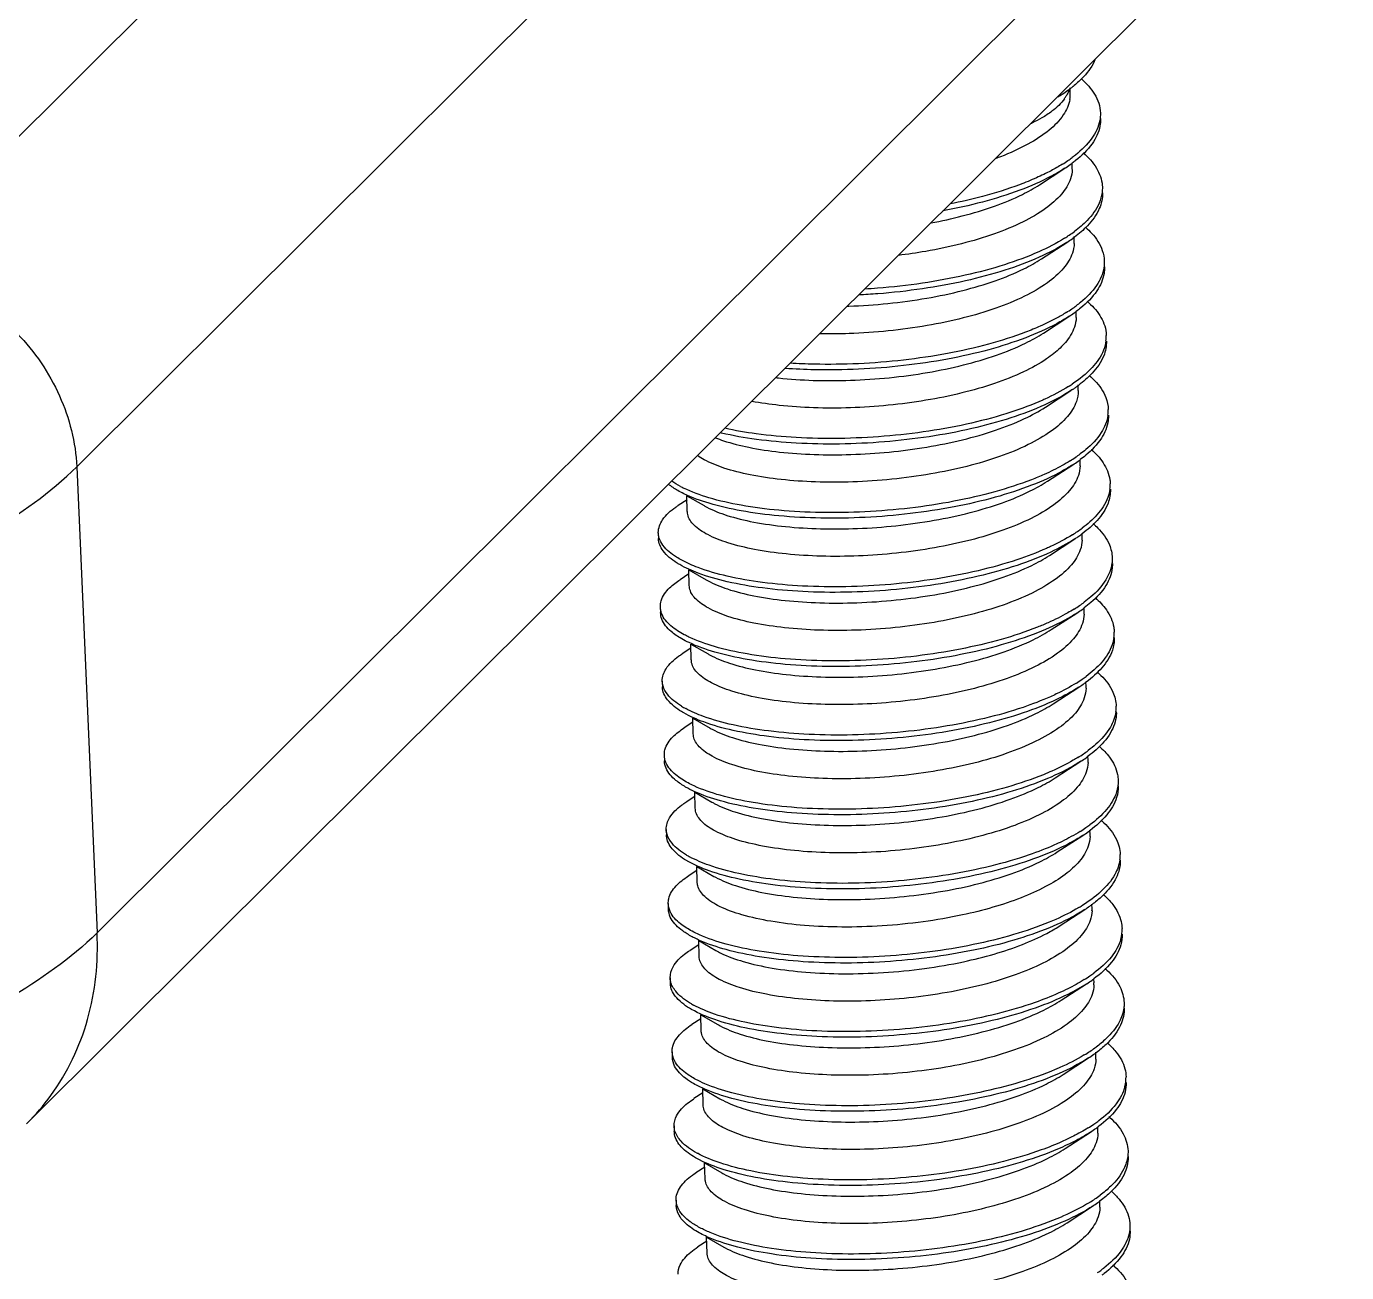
# Model space of a CAD drawing. Header units: millimetres. Extents: x 1779 to 2074, y -741 to -536.
# Drawn here: x 1894.61 to 1900.64, y -716.51 to -710.82 of the extents above; entities that cross this region are included whole.
import ezdxf

# ---------------------------------------------------------------- set-up
doc = ezdxf.new("R2010")
doc.units = ezdxf.units.MM
doc.layers.add('3_ALL_AXES', color=7, linetype='Continuous')

msp = doc.modelspace()

# ---------------------------------------------------------------- linework, layer by layer
at = {"color": 7, "linetype": 'Continuous'}
for p, q in [((1905.4938, -700.447), (1893.9707, -711.9284)), ((1906.3655, -701.3513), (1894.8424, -712.8327)), ((1906.4961, -703.4435), (1894.9347, -714.9631)), ((1906.1757, -704.3134), (1894.6139, -715.8334)), ((1899.2401, -711.5441), (1899.3564, -711.4686)), ((1899.2491, -711.8829), (1899.3654, -711.8074)), ((1899.2581, -712.2217), (1899.3744, -712.1461)), ((1899.2671, -712.5604), (1899.3835, -712.4849)), ((1899.3904, -712.4804), (1899.3835, -712.4849)), ((1899.2762, -712.8992), (1899.3925, -712.8237)), ((1894.8424, -712.8327), (1894.9347, -714.9631)), ((1897.6298, -712.9839), (1897.5895, -713.01)), ((1897.6293, -712.9652), (1897.7079, -713.0105)), ((1897.4987, -713.1348), (1897.4994, -713.1602)), ((1899.2852, -713.2379), (1899.4015, -713.1624)), ((1897.6383, -713.3039), (1897.717, -713.3492)), ((1897.6388, -713.3226), (1897.5985, -713.3488)), ((1897.5077, -713.4736), (1897.5084, -713.499)), ((1899.2942, -713.5767), (1899.4105, -713.5012)), ((1897.6478, -713.6614), (1897.6075, -713.6876)), ((1897.6473, -713.6427), (1897.726, -713.688)), ((1897.5168, -713.8123), (1897.5174, -713.8377)), ((1899.3032, -713.9155), (1899.4196, -713.8399)), ((1897.6568, -714.0002), (1897.6165, -714.0263)), ((1897.6563, -713.9814), (1897.735, -714.0268)), ((1897.5258, -714.1511), (1897.5265, -714.1765)), ((1899.3123, -714.2542), (1899.4286, -714.1787)), ((1897.6653, -714.3202), (1897.744, -714.3655)), ((1897.6658, -714.3389), (1897.6256, -714.3651)), ((1897.5348, -714.4898), (1897.5355, -714.5152)), ((1899.4633, -714.5), (1899.4623, -714.5007)), ((1899.3213, -714.593), (1899.4376, -714.5175)), ((1897.6749, -714.6777), (1897.6346, -714.7038)), ((1897.6744, -714.659), (1897.7531, -714.7043)), ((1897.5438, -714.8286), (1897.5445, -714.854)), ((1899.3303, -714.9317), (1899.4466, -714.8562)), ((1897.6839, -715.0165), (1897.6436, -715.0426)), ((1897.6834, -714.9977), (1897.7621, -715.043)), ((1897.5529, -715.1674), (1897.5535, -715.1928)), ((1899.3393, -715.2705), (1899.4556, -715.195)), ((1897.6929, -715.3552), (1897.6526, -715.3814)), ((1897.6924, -715.3365), (1897.7711, -715.3818)), ((1897.5619, -715.5061), (1897.5626, -715.5315)), ((1899.3483, -715.6093), (1899.4647, -715.5338)), ((1897.7019, -715.694), (1897.6616, -715.7201)), ((1897.7014, -715.6752), (1897.7801, -715.7206)), ((1894.6119, -715.8354), (1894.6139, -715.8334)), ((1897.5709, -715.8449), (1897.5716, -715.8703)), ((1899.3574, -715.948), (1899.4737, -715.8725)), ((1897.7105, -716.014), (1897.7891, -716.0593)), ((1897.711, -716.0327), (1897.6707, -716.0589)), ((1897.5799, -716.1836), (1897.5806, -716.209)), ((1899.3664, -716.2868), (1899.4827, -716.2113)), ((1897.72, -716.3715), (1897.6797, -716.3976)), ((1897.7195, -716.3528), (1897.7982, -716.3981))]:
    msp.add_line(p, q, dxfattribs=at)
for centre, radius, start, end in [((1898.9237, -710.4808), 0.7737, 301.11724, 302.94212), ((1898.9829, -710.5715), 0.6654, 302.90994, 305.57903), ((1899.0303, -710.6383), 0.5835, 305.61133, 307.06589), ((1899.2352, -711.1307), 0.1456, 350.83799, 1.82601), ((1899.057, -710.6735), 0.5393, 307.06516, 308.69384), ((1899.2118, -711.0512), 0.174, 325.08867, 330.10426), ((1898.975, -710.8572), 0.6989, 301.92615, 304.4175), ((1899.0141, -710.9145), 0.6295, 304.42708, 306.61972), ((1898.9947, -710.9111), 0.6646, 302.97214, 305.51262), ((1899.0225, -710.9504), 0.6165, 305.53322, 306.57015), ((1899.2416, -711.4678), 0.1482, 357.72868, 1.15109), ((1898.9517, -711.145), 0.7591, 302.10294, 302.99794), ((1898.9757, -711.1819), 0.7151, 302.99336, 303.99694), ((1898.9955, -711.2362), 0.6805, 302.92735, 305.31897), ((1899.0261, -711.2559), 0.6256, 303.96462, 306.64603), ((1899.0432, -711.3039), 0.5977, 305.34687, 306.67903), ((1899.2524, -711.8066), 0.1465, 357.67414, 1.16439), ((1899.0349, -711.5959), 0.6247, 304.38284, 306.66201), ((1898.9935, -711.5352), 0.6982, 301.89383, 304.37416), ((1899.0146, -711.5913), 0.6613, 302.96103, 305.50611), ((1899.0437, -711.6324), 0.6109, 305.52755, 306.59849), ((1899.26, -712.1454), 0.1479, 357.71675, 1.16198), ((1899.3821, -712.2358), 0.1633, 352.33672, 1.07007), ((1898.9738, -711.8295), 0.7511, 302.10854, 302.73579), ((1898.986, -711.8484), 0.7287, 302.73447, 303.64583), ((1899.0569, -711.9754), 0.6051, 305.32974, 306.64379), ((1899.0106, -711.9096), 0.6856, 303.63674, 304.94476), ((1899.0359, -711.946), 0.6412, 304.95567, 305.33829), ((1899.2719, -712.4841), 0.1451, 359.83645, 1.16901), ((1899.3968, -712.5769), 0.1575, 352.78928, 1.95084), ((1899.0114, -712.2122), 0.6988, 301.86225, 304.32595), ((1899.0341, -712.2707), 0.659, 302.94876, 305.49406), ((1899.0553, -712.2767), 0.6207, 304.33358, 306.69474), ((1899.0646, -712.3139), 0.6061, 305.51634, 306.62203), ((1899.2782, -712.8229), 0.1478, 357.71295, 1.16621), ((1897.84, -712.4675), 0.5149, 242.18109, 244.02874), ((1899.3972, -712.9133), 0.1662, 352.4349, 1.0467), ((1899.0561, -712.6022), 0.6362, 304.24237, 306.56821), ((1899.0047, -712.5272), 0.7272, 302.07917, 304.26157), ((1899.0125, -712.5632), 0.7145, 302.99326, 304.27176), ((1899.0387, -712.6016), 0.6679, 304.26934, 305.30291), ((1899.0717, -712.6482), 0.6108, 305.3005, 306.59297), ((1899.2879, -713.1617), 0.147, 357.6779, 1.14906), ((1899.0285, -712.888), 0.7007, 301.83282, 304.27381), ((1899.053, -712.9492), 0.6577, 302.93611, 305.47748), ((1899.0752, -712.9567), 0.6176, 304.28023, 306.71763), ((1899.0851, -712.9948), 0.6019, 305.50062, 306.64095), ((1899.2953, -713.5004), 0.1487, 357.77024, 1.16712), ((1899.4131, -713.591), 0.1683, 352.55237, 1.07743), ((1899.0282, -713.2133), 0.717, 302.05979, 304.53539), ((1899.039, -713.2538), 0.6989, 302.99588, 304.92596), ((1899.0653, -713.2675), 0.6514, 304.54695, 306.5147), ((1899.059, -713.2827), 0.6637, 304.93651, 305.30604), ((1899.0835, -713.3171), 0.6214, 305.29691, 306.5473), ((1899.3058, -713.8392), 0.1472, 357.68047, 1.14672), ((1897.8453, -713.5276), 0.4659, 238.84308, 241.62591), ((1899.4406, -713.9318), 0.1499, 352.65727, 2.0034), ((1899.0447, -713.5626), 0.7041, 301.80723, 304.2189), ((1899.0945, -713.6359), 0.6155, 304.22394, 306.7304), ((1899.0712, -713.6268), 0.6575, 302.92403, 305.45756), ((1899.1052, -713.675), 0.5985, 305.48157, 306.65548), ((1899.3149, -714.1779), 0.1472, 357.69408, 1.18502), ((1899.0492, -713.8955), 0.7115, 302.03936, 304.52662), ((1899.0646, -713.9429), 0.6851, 302.9924, 305.48648), ((1899.0847, -713.9472), 0.6488, 304.5319, 306.4934), ((1899.098, -713.99), 0.6273, 305.60844, 306.50832), ((1899.3232, -714.5167), 0.1478, 357.70219, 1.14353), ((1897.8697, -714.1925), 0.48, 239.66119, 241.63944), ((1899.4598, -714.609), 0.1488, 352.48789, 1.89648), ((1899.0077, -714.1518), 0.8082, 300.63273, 301.80881), ((1899.0888, -714.3034), 0.6585, 302.91375, 305.43335), ((1899.1249, -714.3545), 0.596, 305.45823, 306.66594), ((1899.333, -714.8555), 0.1471, 357.69322, 1.18859), ((1899.447, -714.9466), 0.1705, 344.70579, 1.262), ((1899.0697, -714.5769), 0.7069, 302.01475, 304.50964), ((1899.1068, -714.6308), 0.6414, 304.51123, 306.47446), ((1899.112, -714.6624), 0.6338, 305.5182, 306.47546), ((1899.0861, -714.6257), 0.6788, 302.99193, 305.50201), ((1899.3411, -715.1942), 0.148, 357.71227, 1.14426), ((1897.8938, -714.858), 0.4935, 240.45003, 241.66168), ((1899.0289, -714.8348), 0.8018, 301.21789, 301.80578), ((1899.0741, -714.9069), 0.7167, 301.77601, 304.10676), ((1899.1055, -714.9787), 0.6611, 302.90692, 305.40629), ((1899.1312, -714.9913), 0.6149, 304.10866, 306.72503), ((1899.1439, -715.0332), 0.5945, 305.43202, 306.67268), ((1899.3513, -715.533), 0.1468, 357.68616, 1.1945), ((1899.4672, -715.6246), 0.1682, 346.34017, 1.44027), ((1899.0898, -715.2575), 0.7032, 301.98679, 304.48502), ((1899.1249, -715.3088), 0.641, 304.49592, 306.51081), ((1899.1072, -715.3079), 0.6732, 302.98794, 305.51144), ((1899.1326, -715.3438), 0.6291, 305.53043, 306.50033), ((1899.3604, -715.8717), 0.1468, 357.64895, 1.15813), ((1897.9177, -715.5238), 0.5066, 241.21222, 241.68979), ((1899.0868, -715.5762), 0.7265, 301.77763, 304.05359), ((1899.1212, -715.6525), 0.6655, 302.90538, 305.37739), ((1899.1483, -715.6673), 0.6167, 304.05368, 306.70712), ((1899.1623, -715.7109), 0.5942, 305.40394, 306.67644), ((1899.3695, -716.2105), 0.1467, 357.68295, 1.19423), ((1899.1465, -715.9915), 0.6347, 304.46369, 306.57099)]:
    msp.add_arc(centre, radius, start, end, dxfattribs=at)
for points, start_tangent, end_tangent in [([(1899.4929, -710.9739), (1899.49, -710.9806), (1899.4334, -711.0592), (1899.3941, -711.0945)], (-0.379146, -0.925337), (-0.780383, -0.625301)), ([(1899.4314, -711.06), (1899.4649, -711.0936), (1899.5105, -711.171), (1899.5181, -711.2165)], (0.751645, -0.659567), (0.029368, -0.999569)), ([(1899.3707, -711.1219), (1899.3627, -711.138)], (-0.387105, -0.922036), (-0.497426, -0.867506)), ([(1899.3753, -711.109), (1899.3707, -711.1219)], (-0.281577, -0.959539), (-0.387105, -0.922036)), ([(1899.3789, -711.1539), (1899.349, -711.2253), (1899.2843, -711.2944), (1899.1875, -711.3587), (1899.0624, -711.4161), (1899.0402, -711.4244)], (-0.160604, -0.987019), (-0.938604, -0.344997)), ([(1899.3545, -711.1508), (1899.2971, -711.2081), (1899.2506, -711.2388)], (-0.571433, -0.820648), (-0.86332, -0.504658)), ([(1899.2506, -711.2388), (1899.2087, -711.2612), (1899.1989, -711.2659)], (-0.86332, -0.504658), (-0.903964, -0.427609)), ([(1899.5155, -711.2512), (1899.4796, -711.3312), (1899.4044, -711.4084), (1899.3896, -711.4197)], (-0.183361, -0.983046), (-0.802446, -0.596724)), ([(1899.5188, -711.2419), (1899.5162, -711.2766), (1899.4803, -711.3566), (1899.405, -711.4338), (1899.3898, -711.4455)], (0.029368, -0.999569), (-0.803093, -0.595854)), ([(1899.5181, -711.2165), (1899.5155, -711.2512)], (0.029368, -0.999569), (-0.183361, -0.983046)), ([(1899.4396, -711.3982), (1899.5004, -711.4683), (1899.527, -711.5473), (1899.5274, -711.5553)], (0.755044, -0.655675), (0.021739, -0.999764)), ([(1899.3564, -711.4686), (1899.2934, -711.5055), (1899.1497, -711.5693), (1898.9798, -711.6232), (1898.7991, -711.6637)], (-0.838707, -0.544583), (-0.983211, -0.18247)), ([(1899.3446, -711.4503), (1899.2927, -711.4801), (1899.226, -711.5125)], (-0.848495, -0.529204), (-0.913304, -0.40728)), ([(1899.3897, -711.4737), (1899.3817, -711.5173), (1899.3407, -711.5869)], (-0.039487, -0.99922), (-0.644966, -0.764211)), ([(1898.7448, -711.7183), (1898.8871, -711.6869), (1899.0348, -711.6419), (1899.1618, -711.5884), (1899.2401, -711.5442)], (0.983039, 0.183397), (0.838187, 0.545383)), ([(1899.226, -711.5125), (1899.149, -711.5439), (1898.9791, -711.5978), (1898.8323, -711.6318)], (-0.913304, -0.40728), (-0.980726, -0.195386)), ([(1899.5274, -711.5553), (1899.5259, -711.58)], (0.021739, -0.999764), (-0.132968, -0.99112)), ([(1899.3407, -711.5869), (1899.2679, -711.6527), (1899.1648, -711.714), (1899.0344, -711.7685), (1898.8845, -711.8137), (1898.7203, -711.8487), (1898.5959, -711.8671)], (-0.644966, -0.764211), (-0.992497, -0.122267)), ([(1899.5259, -711.58), (1899.5127, -711.6278), (1899.458, -711.7068), (1899.3995, -711.7579)], (-0.132968, -0.99112), (-0.801925, -0.597425)), ([(1899.528, -711.5807), (1899.5133, -711.6532), (1899.4587, -711.7322), (1899.4002, -711.7833)], (0.021739, -0.999764), (-0.801901, -0.597457)), ([(1899.4502, -711.7383), (1899.479, -711.7666), (1899.527, -711.8439), (1899.5362, -711.894)], (0.749581, -0.661912), (0.031416, -0.999506)), ([(1899.3551, -711.7881), (1899.2368, -711.8505)], (-0.847071, -0.531479), (-0.912775, -0.408463)), ([(1899.3654, -711.8074), (1899.2385, -711.8754), (1899.0817, -711.9348), (1898.9016, -711.9833), (1898.7055, -712.0195), (1898.5011, -712.0424), (1898.4149, -712.0479)], (-0.839013, -0.544111), (-0.998778, -0.04942)), ([(1899.2368, -711.8505), (1899.081, -711.9094), (1898.901, -711.9579), (1898.7049, -711.9941), (1898.5004, -712.017), (1898.4417, -712.021)], (-0.912775, -0.408463), (-0.998297, -0.05834)), ([(1899.3988, -711.8126), (1899.3904, -711.8569), (1899.3497, -711.9256)], (-0.040418, -0.999183), (-0.644966, -0.764211)), ([(1898.3619, -712.0991), (1898.369, -712.0989), (1898.5478, -712.0866), (1898.7247, -712.0623), (1898.8895, -712.0273), (1899.0378, -711.9828), (1899.1683, -711.9284), (1899.2491, -711.8829)], (0.999473, 0.032456), (0.838163, 0.54542)), ([(1899.5369, -711.9194), (1899.535, -711.9493), (1899.5016, -712.0294), (1899.4286, -712.1069), (1899.408, -712.1229)], (0.031416, -0.999506), (-0.802794, -0.596257)), ([(1899.5362, -711.894), (1899.5344, -711.9239)], (0.031416, -0.999506), (-0.155181, -0.987886)), ([(1893.9707, -711.9284), (1894.2925, -712.0208), (1894.5702, -712.2242), (1894.763, -712.5088), (1894.8424, -712.8327)], (0.995646, -0.093216), (0.052711, -0.99861)), ([(1899.3497, -711.9256), (1899.2762, -711.992), (1899.1712, -712.054), (1899.0405, -712.1084), (1898.8919, -712.1529), (1898.7266, -712.1879), (1898.5493, -712.2121), (1898.3703, -712.2243), (1898.2359, -712.2254)], (-0.644966, -0.764211), (-0.999833, 0.018292)), ([(1899.5344, -711.9239), (1899.5009, -712.004), (1899.4279, -712.0815), (1899.4079, -712.097)], (-0.155181, -0.987886), (-0.801984, -0.597345)), ([(1899.4578, -712.0758), (1899.5156, -712.1412), (1899.5446, -712.2201), (1899.5454, -712.2328)], (0.755128, -0.655577), (0.020054, -0.999799)), ([(1899.3745, -712.1462), (1899.319, -712.179), (1899.177, -712.2433), (1899.0085, -712.2978), (1898.82, -712.3407), (1898.6189, -712.3707), (1898.4134, -712.3871), (1898.2115, -712.3896), (1898.0778, -712.3834)], (-0.838801, -0.544438), (-0.997374, 0.072424)), ([(1899.3624, -712.128), (1899.3183, -712.1536), (1899.2438, -712.1901)], (-0.848783, -0.528742), (-0.913455, -0.40694)), ([(1899.4078, -712.1513), (1899.3997, -712.195), (1899.3588, -712.2644)], (-0.03969, -0.999212), (-0.644966, -0.764211)), ([(1899.2438, -712.1901), (1899.1764, -712.2179), (1899.0078, -712.2724), (1898.8193, -712.3153), (1898.6183, -712.3453), (1898.4127, -712.3617), (1898.2108, -712.3642), (1898.1019, -712.3597)], (-0.913455, -0.40694), (-0.998042, 0.062546)), ([(1898.0345, -712.4256), (1898.0475, -712.427), (1898.2056, -712.4379), (1898.3762, -712.4377), (1898.554, -712.4257), (1898.7286, -712.402), (1898.8924, -712.3676), (1899.0434, -712.3227), (1899.176, -712.2679), (1899.2581, -712.2217)], (0.993443, -0.11433), (0.838151, 0.545438)), ([(1899.3588, -712.2644), (1899.3346, -712.2901), (1899.3058, -712.3151), (1899.2727, -712.3396)], (-0.644966, -0.764211), (-0.826656, -0.562707)), ([(1899.5439, -712.2576), (1899.5327, -712.3005), (1899.4804, -712.3797), (1899.3897, -712.455)], (-0.132075, -0.99124), (-0.832453, -0.554096)), ([(1899.546, -712.2582), (1899.5334, -712.3259), (1899.481, -712.4051), (1899.418, -712.4609)], (0.020054, -0.999799), (-0.802263, -0.596971)), ([(1899.2727, -712.3396), (1899.1667, -712.3993), (1899.0349, -712.4522), (1898.8848, -712.4957), (1898.7209, -712.5292), (1898.5494, -712.5518), (1898.3762, -712.5632), (1898.2082, -712.5633), (1898.0507, -712.5523), (1897.9257, -712.5341)], (-0.826656, -0.562707), (-0.982871, 0.184293)), ([(1899.4678, -712.4155), (1899.493, -712.4397), (1899.5433, -712.5167), (1899.5543, -712.5715)], (0.750317, -0.661078), (0.032944, -0.999457)), ([(1899.3835, -712.4849), (1899.2649, -712.5491), (1899.1097, -712.6091), (1898.9309, -712.6583), (1898.7355, -712.6953), (1898.5313, -712.7189), (1898.3265, -712.7288), (1898.129, -712.7248), (1897.9468, -712.7077), (1897.7871, -712.6785), (1897.7818, -712.6772)], (-0.838707, -0.544584), (-0.972119, 0.234487)), ([(1899.373, -712.4657), (1899.2642, -712.5237), (1899.2547, -712.5281)], (-0.84703, -0.531545), (-0.912753, -0.408511)), ([(1899.4169, -712.4846), (1899.4085, -712.5344), (1899.3678, -712.6032)], (-0.00283, -0.999996), (-0.644966, -0.764211)), ([(1897.7594, -712.7004), (1897.796, -712.7136), (1897.9125, -712.7439), (1898.0529, -712.7654), (1898.2103, -712.7765), (1898.3787, -712.7767), (1898.5529, -712.7654), (1898.7247, -712.7429), (1898.8891, -712.7094), (1899.0398, -712.6659), (1899.172, -712.6129), (1899.2671, -712.5604)], (0.929803, -0.368057), (0.838341, 0.545145)), ([(1899.2547, -712.5281), (1899.109, -712.5837), (1898.9302, -712.6329), (1898.7348, -712.6699), (1898.5307, -712.6935), (1898.3258, -712.7034), (1898.1284, -712.6994), (1897.9462, -712.6823), (1897.8026, -712.6568)], (-0.912753, -0.408511), (-0.975653, 0.219322)), ([(1899.3678, -712.6032), (1899.2942, -712.6695), (1899.189, -712.7317), (1899.0577, -712.7862), (1898.9086, -712.8308), (1898.7432, -712.8657), (1898.5658, -712.8898), (1898.3868, -712.9019), (1898.2165, -712.902), (1898.0598, -712.8911), (1897.9178, -712.8696), (1897.7985, -712.8387), (1897.7084, -712.8005), (1897.6776, -712.7815)], (-0.644966, -0.764211), (-0.812771, 0.582584)), ([(1899.5531, -712.5967), (1899.5221, -712.6769), (1899.4513, -712.7545), (1899.4262, -712.7744)], (-0.126701, -0.991941), (-0.80162, -0.597834)), ([(1899.555, -712.597), (1899.5538, -712.6221), (1899.5227, -712.7023), (1899.452, -712.7799), (1899.4262, -712.8003)], (0.032944, -0.999457), (-0.802544, -0.596592)), ([(1899.476, -712.7535), (1899.5306, -712.8142), (1899.562, -712.8929), (1899.5634, -712.9103)], (0.754749, -0.656014), (0.019426, -0.999811)), ([(1899.3925, -712.8237), (1899.3444, -712.8524), (1899.2043, -712.9173), (1899.0371, -712.9724), (1898.8496, -713.0161), (1898.6491, -713.0469), (1898.4436, -713.0641), (1898.2412, -713.0674), (1898.05, -713.0571), (1897.8775, -713.0342), (1897.7306, -712.9998), (1897.6152, -712.9558), (1897.5876, -712.9413)], (-0.838906, -0.544277), (-0.867672, 0.497138)), ([(1899.3802, -712.8056), (1899.3438, -712.827), (1899.2616, -712.8678)], (-0.849064, -0.52829), (-0.913611, -0.406589)), ([(1891.5835, -713.9537), (1892.3263, -713.8383), (1893.1531, -713.6484), (1893.8654, -713.4112), (1894.4358, -713.1358), (1894.8424, -712.8327)], (0.992234, 0.124382), (0.713581, 0.700573)), ([(1899.2616, -712.8678), (1899.2036, -712.8919), (1899.0365, -712.947), (1898.8489, -712.9907), (1898.6484, -713.0215), (1898.4429, -713.0386), (1898.2405, -713.042), (1898.0493, -713.0317), (1897.8769, -713.0088), (1897.73, -712.9744), (1897.6145, -712.9304)], (-0.913611, -0.406589), (-0.898753, 0.438456)), ([(1899.4258, -712.8288), (1899.4177, -712.8726), (1899.3768, -712.9419)], (-0.039754, -0.999209), (-0.644966, -0.764211)), ([(1897.5876, -712.9413), (1897.5454, -712.9127)], (-0.867672, 0.497138), (-0.776475, 0.630148)), ([(1897.5997, -712.9229), (1897.5599, -712.8988)], (-0.884148, 0.467206), (-0.817245, 0.576291)), ([(1899.3768, -712.9419), (1899.3041, -713.0077), (1899.2021, -713.0684), (1899.0734, -713.1226), (1898.9244, -713.1678), (1898.7605, -713.203), (1898.587, -713.2273), (1898.4128, -713.24), (1898.2428, -713.2413), (1898.0826, -713.2313), (1897.9376, -713.2105), (1897.8164, -713.1803), (1897.7244, -713.143), (1897.6621, -713.0994), (1897.6329, -713.0509), (1897.6315, -713.0372)], (-0.644966, -0.764211), (-0.004873, 0.999988)), ([(1897.7079, -713.0105), (1897.7203, -713.0173), (1897.8125, -713.0548), (1897.9345, -713.0852), (1898.08, -713.106), (1898.2402, -713.1159), (1898.4092, -713.1147), (1898.5845, -713.1019), (1898.7591, -713.0773), (1898.923, -713.042), (1899.0708, -712.9969), (1899.1979, -712.9434), (1899.2762, -712.8992)], (0.869475, -0.493977), (0.838188, 0.545381)), ([(1899.562, -712.9352), (1899.5526, -712.9733), (1899.5026, -713.0526), (1899.4352, -713.1132)], (-0.130611, -0.991434), (-0.802787, -0.596265)), ([(1899.564, -712.9357), (1899.5533, -712.9987), (1899.5033, -713.078), (1899.4358, -713.1386)], (0.019426, -0.999811), (-0.802787, -0.596265)), ([(1897.4987, -713.1348), (1897.4987, -713.1337), (1897.5184, -713.0748), (1897.5782, -713.0176), (1897.5895, -713.0101)], (-0.029661, 0.99956), (0.840257, 0.542189)), ([(1899.4855, -713.0927), (1899.5068, -713.1128), (1899.5595, -713.1896), (1899.5724, -713.2491)], (0.751032, -0.660266), (0.033751, -0.99943)), ([(1897.503, -713.1586), (1897.4987, -713.1348)], (-0.308204, 0.95132), (-0.029661, 0.99956)), ([(1897.5967, -713.2799), (1897.5821, -713.2711), (1897.5207, -713.217), (1897.4994, -713.1602)], (-0.867537, 0.497373), (-0.029661, 0.99956)), ([(1897.6061, -713.2601), (1897.5814, -713.2457), (1897.52, -713.1916), (1897.503, -713.1586)], (-0.879542, 0.475822), (-0.308204, 0.95132)), ([(1899.4015, -713.1624), (1899.2913, -713.2228), (1899.1377, -713.2833), (1898.96, -713.3332), (1898.7654, -713.371), (1898.5616, -713.3954), (1898.3565, -713.4061), (1898.1584, -713.403), (1897.9751, -713.3866), (1897.8139, -713.3581), (1897.6811, -713.3189), (1897.5967, -713.2799)], (-0.838687, -0.544614), (-0.867537, 0.497373)), ([(1899.3909, -713.1433), (1899.2906, -713.1974), (1899.2725, -713.2057)], (-0.847173, -0.531317), (-0.912755, -0.408508)), ([(1899.4349, -713.1676), (1899.4266, -713.2118), (1899.3858, -713.2807)], (-0.040358, -0.999185), (-0.644966, -0.764211)), ([(1899.2725, -713.2057), (1899.137, -713.2579), (1898.9594, -713.3078), (1898.7647, -713.3456), (1898.5609, -713.37), (1898.3558, -713.3807), (1898.1577, -713.3776), (1897.9744, -713.3612), (1897.8132, -713.3327), (1897.6804, -713.2935), (1897.6061, -713.2601)], (-0.912755, -0.408508), (-0.879542, 0.475822)), ([(1897.7169, -713.3493), (1897.724, -713.3532), (1897.8144, -713.3912), (1897.9346, -713.4222), (1898.0781, -713.4437), (1898.236, -713.4543), (1898.4063, -713.4539), (1898.5851, -713.4415), (1898.7619, -713.4172), (1898.9266, -713.3821), (1899.0746, -713.3376), (1899.2047, -713.2833), (1899.2852, -713.238)], (0.869473, -0.493981), (0.838165, 0.545417)), ([(1899.3858, -713.2807), (1899.312, -713.3472), (1899.2061, -713.4096), (1899.0737, -713.4644), (1898.9231, -713.5092), (1898.7583, -713.5437), (1898.5813, -713.5676), (1898.4026, -713.5795), (1898.2325, -713.5794), (1898.0758, -713.5684), (1897.9352, -713.547), (1897.8165, -713.5162), (1897.7265, -713.4781), (1897.6676, -713.4345), (1897.6414, -713.3874), (1897.6404, -713.376)], (-0.644966, -0.764211), (-0.006365, 0.99998)), ([(1899.5713, -713.2736), (1899.5431, -713.3497), (1899.4746, -713.4276), (1899.4444, -713.4518)], (-0.125422, -0.992103), (-0.801356, -0.598188)), ([(1899.573, -713.2745), (1899.5724, -713.2948), (1899.5437, -713.3751), (1899.4753, -713.453), (1899.4444, -713.4778)], (0.033751, -0.99943), (-0.802342, -0.596864)), ([(1899.5724, -713.2491), (1899.5717, -713.2694), (1899.5713, -713.2736)], (0.033751, -0.99943), (-0.125422, -0.992103)), ([(1897.5084, -713.4735), (1897.5119, -713.4447), (1897.5506, -713.3863), (1897.5984, -713.3487)], (-0.028005, 0.999608), (0.839497, 0.543364)), ([(1897.5139, -713.5034), (1897.5084, -713.4735)], (-0.338417, 0.940996), (-0.028005, 0.999608)), ([(1899.398, -713.4833), (1899.3691, -713.5004), (1899.2794, -713.5454)], (-0.849325, -0.527871), (-0.913765, -0.406244)), ([(1899.4944, -713.4312), (1899.5455, -713.4871), (1899.5794, -713.5657), (1899.5814, -713.5878)], (0.75393, -0.656954), (0.019712, -0.999806)), ([(1897.6056, -713.6188), (1897.5573, -713.5851), (1897.5146, -713.5288), (1897.509, -713.4989)], (-0.86697, 0.49836), (-0.028005, 0.999608)), ([(1897.6174, -713.6002), (1897.5567, -713.5597), (1897.5139, -713.5034)], (-0.883292, 0.468823), (-0.338417, 0.940996)), ([(1899.4105, -713.5012), (1899.3698, -713.5259), (1899.2314, -713.5912), (1899.0657, -713.647), (1898.8792, -713.6913), (1898.6792, -713.7229), (1898.4738, -713.7409), (1898.271, -713.7451), (1898.0789, -713.7356), (1897.9051, -713.7134), (1897.7566, -713.6796), (1897.6391, -713.6361), (1897.6056, -713.6188)], (-0.839014, -0.54411), (-0.86697, 0.49836)), ([(1899.2794, -713.5454), (1899.2308, -713.5658), (1899.065, -713.6216), (1898.8785, -713.6659), (1898.6785, -713.6975), (1898.4731, -713.7155), (1898.2703, -713.7197), (1898.0782, -713.7102), (1897.9045, -713.688), (1897.7559, -713.6542), (1897.6384, -713.6107), (1897.6174, -713.6002)], (-0.913765, -0.406244), (-0.883292, 0.468823)), ([(1899.4439, -713.5062), (1899.4361, -713.5492), (1899.3948, -713.6194)], (-0.03877, -0.999248), (-0.644966, -0.764211)), ([(1897.726, -713.688), (1897.7333, -713.6921), (1897.8239, -713.7302), (1897.9427, -713.7608), (1898.0832, -713.782), (1898.241, -713.793), (1898.4115, -713.7928), (1898.5893, -713.7808), (1898.7642, -713.7571), (1898.928, -713.7228), (1899.079, -713.678), (1899.2117, -713.6231), (1899.2942, -713.5767)], (0.869683, -0.49361), (0.838149, 0.545441)), ([(1899.3948, -713.6194), (1899.3221, -713.6852), (1899.2202, -713.7459), (1899.0918, -713.8), (1898.943, -713.8452), (1898.7792, -713.8804), (1898.6054, -713.9048), (1898.4312, -713.9175), (1898.2614, -713.9188), (1898.1011, -713.9089), (1897.9558, -713.8881), (1897.8344, -713.8578), (1897.7423, -713.8205), (1897.6801, -713.7769), (1897.6509, -713.7284), (1897.6496, -713.7147)], (-0.644966, -0.764211), (-0.004875, 0.999988)), ([(1899.58, -713.6128), (1899.5723, -713.6461), (1899.5247, -713.7255), (1899.4529, -713.791)], (-0.128839, -0.991665), (-0.80326, -0.595629)), ([(1899.582, -713.6132), (1899.573, -713.6715), (1899.5254, -713.751), (1899.4536, -713.8164)], (0.019712, -0.999806), (-0.80326, -0.595629)), ([(1897.5168, -713.8123), (1897.5341, -713.7558), (1897.5916, -713.6984), (1897.6075, -713.6876)], (-0.020001, 0.9998), (0.839573, 0.543247)), ([(1899.5032, -713.7699), (1899.5205, -713.786), (1899.5755, -713.8624), (1899.5905, -713.9266)], (0.751788, -0.659405), (0.033683, -0.999433)), ([(1897.5209, -713.836), (1897.5169, -713.8147), (1897.5168, -713.8123)], (-0.307296, 0.951614), (-0.020001, 0.9998)), ([(1897.6147, -713.9574), (1897.605, -713.9517), (1897.5413, -713.8979), (1897.5175, -713.8401), (1897.5175, -713.8377)], (-0.868178, 0.496253), (-0.020001, 0.9998)), ([(1897.6043, -713.9263), (1897.5406, -713.8725), (1897.5209, -713.836)], (-0.855555, 0.517711), (-0.307296, 0.951614)), ([(1899.4196, -713.84), (1899.3175, -713.8964), (1899.1655, -713.9576), (1898.9891, -714.0081), (1898.7953, -714.0466), (1898.5918, -714.0719), (1898.3866, -714.0834), (1898.1878, -714.0811), (1898.0035, -714.0655), (1897.8407, -714.0376), (1897.7061, -713.999), (1897.6147, -713.9574)], (-0.838599, -0.544749), (-0.868178, 0.496253)), ([(1899.4088, -713.821), (1899.3168, -713.871), (1899.2904, -713.8833)], (-0.847307, -0.531103), (-0.912788, -0.408434)), ([(1899.4529, -713.8451), (1899.4446, -713.8893), (1899.4039, -713.9582)], (-0.040314, -0.999187), (-0.644966, -0.764211)), ([(1899.2904, -713.8833), (1899.1649, -713.9322), (1898.9885, -713.9827), (1898.7946, -714.0212), (1898.5911, -714.0465), (1898.3859, -714.058), (1898.1872, -714.0557), (1898.0028, -714.04), (1897.8401, -714.0122), (1897.7054, -713.9736), (1897.6239, -713.9375)], (-0.912788, -0.408434), (-0.879679, 0.475568)), ([(1899.4039, -713.9582), (1899.33, -714.0248), (1899.2239, -714.0872), (1899.0914, -714.1421), (1898.9407, -714.1868), (1898.7762, -714.2212), (1898.5996, -714.2451), (1898.4211, -714.257), (1898.2508, -714.257), (1898.0939, -714.2459), (1897.9536, -714.2246), (1897.8349, -714.1938), (1897.7448, -714.1557), (1897.6857, -714.1121), (1897.6595, -714.0649), (1897.6585, -714.0535)], (-0.644966, -0.764211), (-0.006246, 0.99998)), ([(1897.735, -714.0268), (1897.7453, -714.0324), (1897.8369, -714.0702), (1897.9557, -714.1003), (1898.0986, -714.1214), (1898.2584, -714.132), (1898.4293, -714.1312), (1898.6055, -714.1188), (1898.7784, -714.0949), (1898.943, -714.0601), (1899.0934, -714.0148), (1899.2241, -713.9602), (1899.3032, -713.9155)], (0.869743, -0.493506), (0.83818, 0.545393)), ([(1899.5911, -713.952), (1899.5909, -713.9676), (1899.5646, -714.0479), (1899.4985, -714.126), (1899.4625, -714.1552)], (0.033683, -0.999433), (-0.802185, -0.597075)), ([(1899.5893, -713.951), (1899.5639, -714.0225), (1899.4978, -714.1006), (1899.4626, -714.1292)], (-0.127464, -0.991843), (-0.801196, -0.598402)), ([(1897.5264, -714.1511), (1897.5289, -714.1257), (1897.5653, -714.0672), (1897.6165, -714.0262)], (-0.034925, 0.99939), (0.840296, 0.542127)), ([(1897.5334, -714.1844), (1897.5264, -714.1511)], (-0.372193, 0.928155), (-0.034925, 0.99939)), ([(1899.5128, -714.1091), (1899.5603, -714.1601), (1899.5965, -714.2385), (1899.5994, -714.2653)], (0.752719, -0.658342), (0.02082, -0.999783)), ([(1897.6237, -714.2963), (1897.5792, -714.2658), (1897.534, -714.2098), (1897.5271, -714.1765)], (-0.866399, 0.499353), (-0.034925, 0.99939)), ([(1897.6351, -714.2776), (1897.5785, -714.2404), (1897.5334, -714.1844)], (-0.882386, 0.470525), (-0.372193, 0.928155)), ([(1899.4286, -714.1787), (1899.3951, -714.1992), (1899.2585, -714.2651), (1899.0942, -714.3215), (1898.9087, -714.3666), (1898.7093, -714.399), (1898.504, -714.4178), (1898.3008, -714.4227), (1898.1079, -714.4141), (1897.9328, -714.3926), (1897.7826, -714.3594), (1897.6631, -714.3165), (1897.6237, -714.2963)], (-0.839115, -0.543953), (-0.866399, 0.499353)), ([(1899.4159, -714.161), (1899.3944, -714.1738), (1899.2971, -714.2231)], (-0.84955, -0.527508), (-0.913909, -0.405918)), ([(1899.4619, -714.1839), (1899.4537, -714.2279), (1899.4129, -714.297)], (-0.040076, -0.999197), (-0.644966, -0.764211)), ([(1899.2971, -714.2231), (1899.2578, -714.2397), (1899.0935, -714.2961), (1898.908, -714.3412), (1898.7086, -714.3735), (1898.5033, -714.3924), (1898.3001, -714.3973), (1898.1072, -714.3887), (1897.9321, -714.3671), (1897.7819, -714.334), (1897.6624, -714.2911), (1897.6351, -714.2776)], (-0.913909, -0.405918), (-0.882386, 0.470525)), ([(1897.744, -714.3656), (1897.7566, -714.3724), (1897.8487, -714.4099), (1897.9705, -714.4402), (1898.116, -714.4611), (1898.2762, -714.471), (1898.4454, -714.4697), (1898.6204, -714.4569), (1898.7949, -714.4324), (1898.9588, -714.3971), (1899.1069, -714.352), (1899.2341, -714.2985), (1899.3123, -714.2542)], (0.869464, -0.493997), (0.838189, 0.54538)), ([(1899.5994, -714.2653), (1899.5919, -714.3188)], (0.02082, -0.999783), (-0.290767, -0.956794)), ([(1899.4129, -714.297), (1899.3402, -714.3627), (1899.2381, -714.4235), (1899.1109, -714.4771), (1898.9629, -714.5222), (1898.7992, -714.5576), (1898.6249, -714.5822), (1898.4499, -714.595), (1898.2808, -714.5964), (1898.1205, -714.5865), (1897.9746, -714.5657), (1897.8522, -714.5353), (1897.7597, -714.4976), (1897.6978, -714.4541), (1897.6689, -714.4057), (1897.6676, -714.3922)], (-0.644966, -0.764211), (-0.004893, 0.999988)), ([(1899.5919, -714.3188), (1899.5467, -714.3984), (1899.4705, -714.4688)], (-0.290767, -0.956794), (-0.803712, -0.595019)), ([(1899.6001, -714.2908), (1899.5926, -714.3442), (1899.5474, -714.4238), (1899.4712, -714.4942)], (0.02082, -0.999783), (-0.803712, -0.595019)), ([(1897.5349, -714.4898), (1897.55, -714.4368), (1897.6052, -714.3792), (1897.6256, -714.3651)], (-0.012363, 0.999924), (0.838959, 0.544194)), ([(1899.5211, -714.4473), (1899.534, -714.4591), (1899.5914, -714.5353), (1899.6085, -714.6041)], (0.752435, -0.658666), (0.032642, -0.999467)), ([(1897.5388, -714.5132), (1897.5352, -714.4957), (1897.5349, -714.4898)], (-0.302532, 0.953139), (-0.012363, 0.999924)), ([(1899.4266, -714.4986), (1899.343, -714.5447), (1899.3082, -714.5609)], (-0.847487, -0.530817), (-0.912848, -0.408299)), ([(1897.6328, -714.635), (1897.628, -714.6322), (1897.562, -714.5787), (1897.5359, -714.5211), (1897.5356, -714.5152)], (-0.868836, 0.4951), (-0.012363, 0.999924)), ([(1897.6273, -714.6068), (1897.5613, -714.5533), (1897.5388, -714.5132)], (-0.862955, 0.505281), (-0.302532, 0.953139)), ([(1899.4376, -714.5175), (1899.3437, -714.5701), (1899.1933, -714.6317), (1899.0182, -714.683), (1898.8252, -714.7222), (1898.622, -714.7483), (1898.4167, -714.7606), (1898.2173, -714.7591), (1898.0319, -714.7443), (1897.8677, -714.7171), (1897.7312, -714.6791), (1897.6328, -714.635)], (-0.838555, -0.544816), (-0.868836, 0.4951)), ([(1899.3082, -714.5609), (1899.1926, -714.6063), (1899.0175, -714.6576), (1898.8245, -714.6968), (1898.6213, -714.7229), (1898.416, -714.7352), (1898.2167, -714.7337), (1898.0312, -714.7188), (1897.867, -714.6917), (1897.7306, -714.6537), (1897.6417, -714.6149)], (-0.912848, -0.408299), (-0.879882, 0.475192)), ([(1899.4709, -714.5226), (1899.4628, -714.5665), (1899.4219, -714.6357)], (-0.039943, -0.999202), (-0.644966, -0.764211)), ([(1897.753, -714.7043), (1897.7602, -714.7083), (1897.8508, -714.7464), (1897.9712, -714.7774), (1898.115, -714.7988), (1898.2733, -714.8094), (1898.4437, -714.8089), (1898.6224, -714.7964), (1898.7991, -714.772), (1898.9637, -714.7369), (1899.1113, -714.6924), (1899.241, -714.6383), (1899.3213, -714.593)], (0.869474, -0.493978), (0.838167, 0.545413)), ([(1899.6073, -714.6285), (1899.5847, -714.6953), (1899.5208, -714.7736), (1899.4337, -714.8386)], (-0.12948, -0.991582), (-0.849722, -0.527231)), ([(1899.6092, -714.6295), (1899.6092, -714.6404), (1899.5853, -714.7207), (1899.5215, -714.799), (1899.4807, -714.8326)], (0.032642, -0.999467), (-0.80207, -0.59723)), ([(1899.4219, -714.6357), (1899.3579, -714.6951), (1899.2681, -714.7514), (1899.1562, -714.8023), (1899.0276, -714.8457), (1898.8878, -714.8808)], (-0.644966, -0.764211), (-0.977868, -0.209223)), ([(1897.5444, -714.8286), (1897.5461, -714.8068), (1897.5801, -714.7481), (1897.6345, -714.7038)], (-0.040954, 0.999161), (0.841107, 0.540868)), ([(1898.8878, -714.8808), (1898.7085, -714.9119), (1898.5209, -714.9305), (1898.337, -714.9359), (1898.1664, -714.9286), (1898.0128, -714.9097), (1897.881, -714.8801), (1897.7789, -714.8416), (1897.7108, -714.7967), (1897.6786, -714.7472), (1897.6767, -714.731)], (-0.977868, -0.209223), (-0.006179, 0.999981)), ([(1899.5314, -714.7871), (1899.575, -714.8331), (1899.6136, -714.9113), (1899.6174, -714.9429)], (0.751166, -0.660113), (0.022576, -0.999745)), ([(1897.553, -714.8653), (1897.5444, -714.8286)], (-0.405166, 0.914243), (-0.040954, 0.999161)), ([(1897.6418, -714.9738), (1897.6011, -714.9465), (1897.5536, -714.8907), (1897.545, -714.854)], (-0.86601, 0.500026), (-0.040954, 0.999161)), ([(1897.6529, -714.9549), (1897.6004, -714.9211), (1897.553, -714.8653)], (-0.88153, 0.472128), (-0.405166, 0.914243)), ([(1899.4466, -714.8562), (1899.4202, -714.8726), (1899.2855, -714.939), (1899.1226, -714.996), (1898.9382, -715.0418)], (-0.8392, -0.543823), (-0.97952, -0.201346)), ([(1899.4195, -714.8472), (1899.3149, -714.9007)], (-0.860365, -0.509679), (-0.914036, -0.405633)), ([(1899.48, -714.8614), (1899.4717, -714.9055), (1899.4309, -714.9745)], (-0.04009, -0.999196), (-0.644966, -0.764211)), ([(1898.8935, -715.0942), (1899.0334, -715.0591), (1899.162, -715.0157), (1899.2739, -714.9648), (1899.3303, -714.9318)], (0.977868, 0.209223), (0.838413, 0.545036)), ([(1899.3149, -714.9007), (1899.2848, -714.9136), (1899.122, -714.9706), (1898.9375, -715.0164)], (-0.914036, -0.405633), (-0.97952, -0.201346)), ([(1894.9347, -714.9631), (1894.528, -715.2643), (1893.9575, -715.5383), (1893.2452, -715.7746), (1892.4183, -715.9642), (1891.5086, -716.0998), (1890.5509, -716.1762), (1889.5821, -716.1904), (1888.6392, -716.142)], (-0.716113, -0.697984), (-0.996285, 0.086113)), ([(1894.6138, -715.8334), (1894.7235, -715.7052), (1894.8913, -715.3586), (1894.9346, -714.9632)], (0.708571, 0.705639), (-0.052711, 0.99861)), ([(1898.9382, -715.0418), (1898.7394, -715.0749), (1898.5342, -715.0946), (1898.3307, -715.1004), (1898.1369, -715.0925), (1897.9606, -715.0717), (1897.8087, -715.0392), (1897.6873, -714.9968), (1897.6418, -714.9738)], (-0.97952, -0.201346), (-0.86601, 0.500026)), ([(1898.9375, -715.0164), (1898.7387, -715.0495), (1898.5335, -715.0692), (1898.33, -715.075), (1898.1362, -715.0671), (1897.9599, -715.0463), (1897.808, -715.0138), (1897.6866, -714.9714), (1897.6529, -714.9549)], (-0.97952, -0.201346), (-0.88153, 0.472128)), ([(1899.4309, -714.9745), (1899.3582, -715.0403), (1899.2561, -715.101), (1899.1291, -715.1546), (1898.9814, -715.1996), (1898.8178, -715.235), (1898.6434, -715.2596), (1898.468, -715.2725), (1898.2992, -715.2739), (1898.1389, -715.2641), (1897.9929, -715.2433), (1897.8702, -715.2128), (1897.7775, -715.175), (1897.7157, -715.1315), (1897.687, -715.0831), (1897.6856, -715.0697)], (-0.644966, -0.764211), (-0.004904, 0.999988)), ([(1899.6114, -714.9916), (1899.5685, -715.0713), (1899.4881, -715.1466)], (-0.264243, -0.964456), (-0.804097, -0.594498)), ([(1899.6181, -714.9683), (1899.6121, -715.017), (1899.5692, -715.0967), (1899.4888, -715.172)], (0.022576, -0.999745), (-0.804097, -0.594498)), ([(1897.553, -715.1674), (1897.566, -715.1178), (1897.6189, -715.0601), (1897.6436, -715.0427)], (-0.007445, 0.999972), (0.838458, 0.544966)), ([(1897.762, -715.0431), (1897.7844, -715.0549), (1897.8866, -715.0934), (1898.0187, -715.1232), (1898.1725, -715.1421), (1898.343, -715.1493), (1898.5268, -715.1439), (1898.7143, -715.1253), (1898.8935, -715.0942)], (0.868536, -0.495627), (0.977868, 0.209223)), ([(1897.5567, -715.1906), (1897.5536, -715.1767), (1897.553, -715.1674)], (-0.296798, 0.95494), (-0.007445, 0.999972)), ([(1899.4445, -715.1763), (1899.369, -715.2182), (1899.326, -715.2385)], (-0.847705, -0.530468), (-0.912934, -0.408108)), ([(1899.539, -715.1247), (1899.5475, -715.1323), (1899.6072, -715.2082), (1899.6266, -715.2816)], (0.753104, -0.657901), (0.030602, -0.999532)), ([(1897.6508, -715.3125), (1897.5828, -715.2595), (1897.5543, -715.2021), (1897.5537, -715.1928)], (-0.869483, 0.493963), (-0.007445, 0.999972)), ([(1897.6505, -715.2873), (1897.5822, -715.2341), (1897.5567, -715.1906)], (-0.869889, 0.493247), (-0.296798, 0.95494)), ([(1899.4557, -715.195), (1899.3697, -715.2436), (1899.221, -715.3059), (1899.0472, -715.3578), (1898.855, -715.3978), (1898.6522, -715.4246), (1898.4468, -715.4378), (1898.2469, -715.4371), (1898.0604, -715.423), (1897.8947, -715.3965), (1897.7565, -715.3591), (1897.6508, -715.3125)], (-0.83855, -0.544825), (-0.869483, 0.493963)), ([(1899.489, -715.2001), (1899.4809, -715.2439), (1899.44, -715.3132)], (-0.03977, -0.999209), (-0.644966, -0.764211)), ([(1899.326, -715.2385), (1899.2203, -715.2805), (1899.0465, -715.3324), (1898.8543, -715.3724), (1898.6515, -715.3992), (1898.4461, -715.4124), (1898.2462, -715.4117), (1898.0597, -715.3976), (1897.8941, -715.3711), (1897.7558, -715.3337), (1897.6596, -715.2923)], (-0.912934, -0.408108), (-0.880125, 0.474742)), ([(1897.7711, -715.3819), (1897.7811, -715.3873), (1897.8727, -715.4252), (1897.9914, -715.4553), (1898.1341, -715.4764), (1898.2937, -715.487), (1898.4647, -715.4863), (1898.641, -715.4739), (1898.814, -715.4501), (1898.9785, -715.4152), (1899.129, -715.37), (1899.2599, -715.3153), (1899.3393, -715.2705)], (0.869755, -0.493484), (0.838177, 0.545398)), ([(1899.6266, -715.2816), (1899.6267, -715.2877), (1899.6254, -715.306)], (0.030602, -0.999532), (-0.131049, -0.991376)), ([(1899.44, -715.3132), (1899.3659, -715.38), (1899.2595, -715.4425), (1899.1265, -715.4974), (1898.9754, -715.5422), (1898.8117, -715.5764), (1898.6371, -715.6), (1898.4594, -715.612), (1898.2891, -715.6121), (1898.1312, -715.6011), (1897.991, -715.5799), (1897.8726, -715.5494), (1897.7821, -715.5114), (1897.7223, -715.4677), (1897.6956, -715.42), (1897.6946, -715.4085)], (-0.644966, -0.764211), (-0.005676, 0.999984)), ([(1899.6254, -715.306), (1899.6052, -715.3681), (1899.5437, -715.4466), (1899.4989, -715.4841)], (-0.131049, -0.991376), (-0.801194, -0.598405)), ([(1899.6273, -715.307), (1899.6274, -715.3131), (1899.6059, -715.3935), (1899.5444, -715.472), (1899.4989, -715.51)], (0.030602, -0.999532), (-0.801993, -0.597333)), ([(1897.5623, -715.5061), (1897.5634, -715.4878), (1897.595, -715.4291), (1897.6526, -715.3813)], (-0.0454, 0.998969), (0.841801, 0.539788)), ([(1899.55, -715.4651), (1899.5895, -715.5062), (1899.6305, -715.5841), (1899.6354, -715.6204)], (0.749333, -0.662193), (0.024766, -0.999693)), ([(1897.5727, -715.5462), (1897.5623, -715.5061)], (-0.43724, 0.899345), (-0.0454, 0.998969)), ([(1897.6598, -715.6513), (1897.6232, -715.6271), (1897.5734, -715.5716), (1897.563, -715.5315)], (-0.86583, 0.500339), (-0.0454, 0.998969)), ([(1899.4647, -715.5338), (1899.4452, -715.546), (1899.3123, -715.6128), (1899.151, -715.6705), (1898.9676, -715.7169), (1898.7695, -715.7509), (1898.5644, -715.7713), (1898.3606, -715.7779), (1898.166, -715.7708), (1897.9885, -715.7508), (1897.835, -715.7189), (1897.7116, -715.677), (1897.6598, -715.6513)], (-0.839251, -0.543745), (-0.86583, 0.500339)), ([(1899.4445, -715.5205), (1899.3327, -715.5783)], (-0.85518, -0.518332), (-0.914139, -0.405401)), ([(1897.6706, -715.6322), (1897.6225, -715.6017), (1897.5727, -715.5462)], (-0.880791, 0.473504), (-0.43724, 0.899345)), ([(1899.3327, -715.5783), (1899.3116, -715.5874), (1899.1503, -715.6451), (1898.9669, -715.6915), (1898.7688, -715.7255), (1898.5637, -715.7459), (1898.3599, -715.7525), (1898.1653, -715.7454), (1897.9878, -715.7254), (1897.8343, -715.6935), (1897.7109, -715.6516), (1897.6706, -715.6322)], (-0.914139, -0.405401), (-0.880791, 0.473504)), ([(1899.498, -715.5389), (1899.4897, -715.5831), (1899.449, -715.652)], (-0.04021, -0.999191), (-0.644966, -0.764211)), ([(1899.449, -715.652), (1899.3761, -715.7179), (1899.2732, -715.779), (1899.1461, -715.8324), (1898.9987, -715.8773), (1898.8347, -715.9127), (1898.6592, -715.9374), (1898.4823, -715.9502), (1898.3132, -715.9513), (1898.1532, -715.9412), (1898.0075, -715.9201), (1897.8854, -715.8894), (1897.7934, -715.8514), (1897.7329, -715.8082), (1897.7049, -715.7602), (1897.7037, -715.7473)], (-0.644966, -0.764211), (-0.005313, 0.999986)), ([(1897.7801, -715.7206), (1897.7928, -715.7275), (1897.8849, -715.7649), (1898.0066, -715.7953), (1898.1519, -715.8161), (1898.3122, -715.826), (1898.4815, -715.8248), (1898.6564, -715.812), (1898.8308, -715.7875), (1898.9947, -715.7522), (1899.1429, -715.7071), (1899.2702, -715.6535), (1899.3484, -715.6093)], (0.869453, -0.494016), (0.83819, 0.545378)), ([(1899.6361, -715.6458), (1899.6314, -715.6898), (1899.5909, -715.7696), (1899.5112, -715.8463), (1899.5068, -715.8496)], (0.024766, -0.999693), (-0.803825, -0.594866)), ([(1899.6307, -715.6643), (1899.5902, -715.7442), (1899.5106, -715.8209), (1899.5063, -715.824)], (-0.237232, -0.971453), (-0.803615, -0.595149)), ([(1897.5712, -715.8449), (1897.5822, -715.7988), (1897.6327, -715.7409), (1897.6617, -715.7202)], (-0.005447, 0.999985), (0.838112, 0.545498)), ([(1899.557, -715.8022), (1899.5608, -715.8055), (1899.6228, -715.8811), (1899.6447, -715.9591)], (0.75379, -0.657115), (0.027616, -0.999619)), ([(1897.5746, -715.868), (1897.5722, -715.8577), (1897.5712, -715.8449)], (-0.289952, 0.957041), (-0.005447, 0.999985)), ([(1897.6688, -715.9901), (1897.6038, -715.9403), (1897.5729, -715.8831), (1897.5718, -715.8703)], (-0.869784, 0.493433), (-0.005447, 0.999985)), ([(1897.6737, -715.9678), (1897.6032, -715.9149), (1897.5746, -715.868)], (-0.876404, 0.481577), (-0.289952, 0.957041)), ([(1899.4737, -715.8725), (1899.3956, -715.9172), (1899.2486, -715.98), (1899.0761, -716.0326), (1898.8848, -716.0733), (1898.6824, -716.101), (1898.4769, -716.1149), (1898.2764, -716.115), (1898.089, -716.1017), (1897.9219, -716.0759), (1897.7818, -716.0391), (1897.6744, -715.9932), (1897.6688, -715.9901)], (-0.838578, -0.544782), (-0.869784, 0.493433)), ([(1899.4623, -715.8539), (1899.3949, -715.8918), (1899.3438, -715.9162)], (-0.847953, -0.530071), (-0.913042, -0.407866)), ([(1899.507, -715.8777), (1899.4985, -715.9225), (1899.458, -715.9908)], (-0.040855, -0.999165), (-0.644966, -0.764211)), ([(1899.3438, -715.9162), (1899.2479, -715.9546), (1899.0754, -716.0072), (1898.8841, -716.0479), (1898.6817, -716.0755), (1898.4762, -716.0895), (1898.2758, -716.0896), (1898.0883, -716.0763), (1897.9212, -716.0505), (1897.7812, -716.0137), (1897.6774, -715.9698)], (-0.913042, -0.407866), (-0.880387, 0.474255)), ([(1897.7891, -716.0594), (1897.7965, -716.0635), (1897.8872, -716.1015), (1898.0078, -716.1325), (1898.1519, -716.1539), (1898.3106, -716.1645), (1898.481, -716.1639), (1898.6597, -716.1514), (1898.8363, -716.1268), (1899.0007, -716.0917), (1899.1481, -716.0472), (1899.2774, -715.9931), (1899.3574, -715.948)], (0.869477, -0.493973), (0.83817, 0.545409)), ([(1899.6447, -715.9591), (1899.6447, -715.9605), (1899.6433, -715.9837)], (0.027616, -0.999619), (-0.13256, -0.991175)), ([(1899.458, -715.9908), (1899.3841, -716.0574), (1899.2779, -716.1199), (1899.1451, -716.1748), (1898.994, -716.2196), (1898.8303, -716.2538), (1898.6561, -716.2774), (1898.4786, -716.2894), (1898.3082, -716.2896), (1898.15, -716.2787), (1898.0095, -716.2575), (1897.8912, -716.2271), (1897.8005, -716.1892), (1897.7405, -716.1454), (1897.7137, -716.0976), (1897.7126, -716.086)], (-0.644966, -0.764211), (-0.005527, 0.999985)), ([(1899.6433, -715.9837), (1899.6257, -716.0409), (1899.5665, -716.1196), (1899.5169, -716.1617)], (-0.13256, -0.991175), (-0.80135, -0.598196)), ([(1899.6454, -715.9845), (1899.6454, -715.9859), (1899.6264, -716.0663), (1899.5671, -716.145), (1899.5171, -716.1874)], (0.027616, -0.999619), (-0.801946, -0.597396)), ([(1897.5803, -716.1836), (1897.5808, -716.1688), (1897.61, -716.11), (1897.6706, -716.0588)], (-0.047659, 0.998864), (0.842226, 0.539124)), ([(1897.5926, -716.2272), (1897.5803, -716.1836)], (-0.468326, 0.883556), (-0.047659, 0.998864)), ([(1899.4694, -716.1939), (1899.3505, -716.256)], (-0.849791, -0.527119), (-0.914207, -0.405247)), ([(1899.5685, -716.143), (1899.6038, -716.1792), (1899.6472, -716.2569), (1899.6535, -716.2979)], (0.747923, -0.663786), (0.027151, -0.999631)), ([(1897.6779, -716.3288), (1897.6454, -716.3078), (1897.5933, -716.2526), (1897.5809, -716.209)], (-0.865858, 0.500289), (-0.047659, 0.998864)), ([(1897.6884, -716.3096), (1897.6448, -716.2824), (1897.5926, -716.2272)], (-0.880213, 0.47458), (-0.468326, 0.883556)), ([(1899.4827, -716.2113), (1899.4701, -716.2193), (1899.3391, -716.2866), (1899.1793, -716.3449), (1898.997, -716.392), (1898.7995, -716.4267), (1898.5946, -716.448), (1898.3905, -716.4554), (1898.1952, -716.4492), (1898.0164, -716.4298), (1897.8613, -716.3987), (1897.736, -716.3573), (1897.6779, -716.3288)], (-0.839251, -0.543745), (-0.865858, 0.500289)), ([(1899.3505, -716.256), (1899.3384, -716.2612), (1899.1786, -716.3195), (1898.9963, -716.3666), (1898.7988, -716.4013), (1898.594, -716.4226), (1898.3898, -716.43), (1898.1945, -716.4237), (1898.0157, -716.4044), (1897.8606, -716.3732), (1897.7353, -716.3319), (1897.6884, -716.3096)], (-0.914207, -0.405247), (-0.880213, 0.47458)), ([(1899.5161, -716.2164), (1899.5078, -716.2607), (1899.467, -716.3295)], (-0.040264, -0.999189), (-0.644966, -0.764211)), ([(1897.7981, -716.3981), (1897.8046, -716.4017), (1897.8948, -716.4398), (1898.0138, -716.4707), (1898.1547, -716.492), (1898.3115, -716.503), (1898.4817, -716.5029), (1898.6602, -716.491), (1898.8365, -716.4671), (1899.0007, -716.4327), (1899.1513, -716.388), (1899.2838, -716.3332), (1899.3664, -716.2868)], (0.869555, -0.493836), (0.83815, 0.54544)), ([(1899.6535, -716.2979), (1899.6499, -716.3371)], (0.027151, -0.999631), (-0.20978, -0.977749)), ([(1899.467, -716.3295), (1899.3941, -716.3955), (1899.291, -716.4566), (1899.1637, -716.5101), (1899.0164, -716.555), (1898.8523, -716.5903), (1898.6765, -716.615), (1898.4991, -716.6278), (1898.3297, -716.6288), (1898.1698, -716.6186), (1898.0244, -716.5974), (1897.9026, -716.5666), (1897.8108, -716.5286), (1897.7507, -716.4854), (1897.7229, -716.4376), (1897.7217, -716.4248)], (-0.644966, -0.764211), (-0.005455, 0.999985)), ([(1899.6499, -716.3371), (1899.6118, -716.417), (1899.5344, -716.494), (1899.5247, -716.5013)], (-0.20978, -0.977749), (-0.802972, -0.596017)), ([(1899.6541, -716.3233), (1899.6506, -716.3625), (1899.6124, -716.4424), (1899.535, -716.5194), (1899.525, -716.527)], (0.027151, -0.999631), (-0.803424, -0.595408)), ([(1897.5893, -716.5224), (1897.5985, -716.4798), (1897.6467, -716.4218), (1897.6797, -716.3977)], (-0.006267, 0.99998), (0.83796, 0.545732)), ([(1899.575, -716.4797), (1899.6383, -716.554), (1899.6626, -716.6332), (1899.6627, -716.6367)], (0.754516, -0.656281), (0.024213, -0.999707))]:
    msp.add_spline(points, degree=3, dxfattribs=dict(at, start_tangent=start_tangent, end_tangent=end_tangent))
at = {"layer": '3_ALL_AXES', "color": 7, "linetype": 'Continuous'}
for p, q in [((1899.3809, -711.1261), (1899.3803, -711.1016)), ((1899.3899, -711.4648), (1899.3894, -711.445)), ((1899.399, -711.8036), (1899.3984, -711.7808)), ((1899.408, -712.1424), (1899.4074, -712.1222)), ((1899.417, -712.4811), (1899.4164, -712.4588)), ((1899.426, -712.8199), (1899.4255, -712.7994)), ((1897.6312, -713.0372), (1897.6293, -712.9652)), ((1899.435, -713.1586), (1899.4345, -713.1368)), ((1897.6402, -713.376), (1897.6383, -713.3039)), ((1899.4441, -713.4974), (1899.4435, -713.4766)), ((1897.6492, -713.7147), (1897.6473, -713.6427)), ((1899.4531, -713.8362), (1899.4525, -713.815)), ((1897.6582, -714.0535), (1897.6563, -713.9814)), ((1899.4621, -714.1749), (1899.4616, -714.1538)), ((1897.6673, -714.3922), (1897.6653, -714.3202)), ((1899.4711, -714.5137), (1899.4706, -714.4933)), ((1897.6763, -714.731), (1897.6744, -714.659)), ((1899.4802, -714.8524), (1899.4796, -714.831)), ((1897.6853, -715.0698), (1897.6834, -714.9977)), ((1899.4892, -715.1912), (1899.4887, -715.1719)), ((1897.6943, -715.4085), (1897.6924, -715.3365)), ((1899.4982, -715.53), (1899.4976, -715.5082)), ((1897.7034, -715.7473), (1897.7014, -715.6752)), ((1899.5072, -715.8687), (1899.5067, -715.8494)), ((1897.7124, -716.086), (1897.7105, -716.014)), ((1899.5163, -716.2075), (1899.5157, -716.1854)), ((1897.7214, -716.4248), (1897.7195, -716.3528))]:
    msp.add_line(p, q, dxfattribs=at)

doc.saveas('drawing.dxf')
